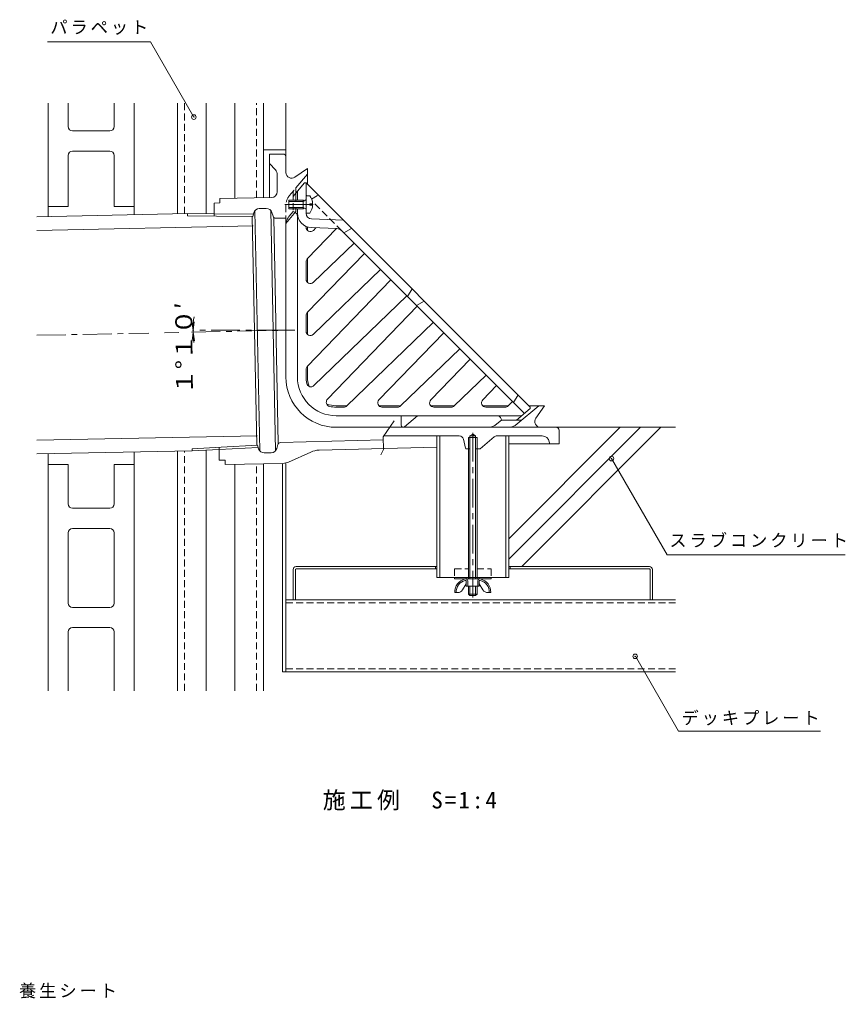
# Model space of a CAD drawing. Units: millimetres on the paper, enlarged 3 times, with parts at other scales. Extents: x -675 to 806, y -582 to 555.
# Drawn here: x 333 to 764, y 45 to 555 of the extents above; entities that cross this region are included whole.
import ezdxf
from ezdxf.enums import TextEntityAlignment as Align

# ---------------------------------------------------------------- set-up
doc = ezdxf.new("R2010")
doc.units = ezdxf.units.MM
doc.header["$LTSCALE"] = 3
doc.header["$PDMODE"] = 32
doc.header["$PDSIZE"] = 2.4
doc.linetypes.add('CHAIN1', pattern=[8, 5, -1, 1, -1])
doc.linetypes.add('DASHED1', pattern=[1.8, 1.2, -0.6])
for name, color, linetype, lineweight in [('3-5', 7, 'Continuous', 9), ('4-0', 4, 'Continuous', 9), ('4-2', 6, 'Continuous', 9), ('4-3', 4, 'Continuous', 9), ('4-4', 6, 'Continuous', 9), ('4-5', 7, 'Continuous', 9), ('4-6', 6, 'Continuous', 9), ('4-9', 7, 'Continuous', 9), ('4-A', 2, 'Continuous', 9), ('4-B', 3, 'Continuous', 9), ('4-D', 7, 'Continuous', 9), ('4-F', 7, 'Continuous', 9)]:
    doc.layers.add(name, color=color, linetype=linetype, lineweight=lineweight)
doc.styles.add('ＭＳ ゴシック', font='')
doc.styles.get('ＭＳ ゴシック').set_extended_font_data('MS Gothic')

msp = doc.modelspace()

# ---------------------------------------------------------------- linework, layer by layer
at = {"layer": '4-0'}
for p, q in [((470.562, 485.018), (463.437, 485.018)), ((463.437, 462.339), (463.437, 485.018)), ((466.555, 476.799), (463.437, 480.143)), ((472.062, 475.403), (472.062, 483.518)), ((476.783, 472.946), (483.312, 477.518)), ((483.312, 469.268), (483.312, 477.518)), ((467.562, 465.362), (467.562, 474.242)), ((477.312, 467.367), (483.312, 474.518)), ((477.312, 460.365), (477.312, 467.367)), ((464.623, 462.363), (437.516, 461.811)), ((434.562, 459.5), (434.7, 452.705)), ((458.421, 330.164), (455.869, 455.478)), ((461.833, 456.68), (458.151, 456.605)), ((466.67, 330.282), (464.116, 455.696)), ((465.369, 452.589), (464.761, 454.563)), ((477.312, 455.018), (472.062, 448.761)), ((477.312, 455.018), (477.312, 457.17)), ((434.678, 453.812), (455.12, 453.59)), ((435.81, 452.691), (454.849, 452.484)), ((456.861, 333.092), (454.429, 452.489)), ((454.849, 452.484), (455.299, 454.319)), ((468.094, 334.021), (465.691, 452.023)), ((466.833, 451.53), (472.062, 451.637)), ((472.062, 451.637), (472.062, 368.768)), ((483.312, 445.173), (483.312, 447)), ((483.312, 418.069), (483.312, 430.52)), ((483.312, 390.965), (483.312, 402.33)), ((483.312, 368.768), (483.312, 374.385)), ((503.93, 353.768), (498.312, 353.768)), ((531.03, 353.768), (520.509, 353.768)), ((547.613, 353.768), (560.064, 353.768)), ((574.718, 353.768), (588.131, 353.768)), ((592.746, 344.272), (604.062, 353.768)), ((598.812, 353.768), (607.062, 353.768)), ((602.49, 347.238), (607.062, 353.768)), ((532.155, 348.518), (532.155, 343.617)), ((540.805, 348.518), (533.961, 342.775)), ((613.062, 342.518), (498.312, 342.518)), ((584.562, 346.268), (582.184, 344.272)), ((594.305, 346.268), (584.562, 346.268)), ((562.507, 338.018), (523.175, 338.018)), ((568.062, 338.018), (571.062, 338.018)), ((571.062, 338.018), (569.562, 338.884)), ((571.062, 337.267), (571.062, 338.018)), ((573.417, 331.355), (580.729, 337.491)), ((605.807, 338.018), (582.175, 338.018)), ((614.562, 341.018), (614.562, 333.893)), ((437.157, 332.073), (437.295, 325.278)), ((437.18, 330.965), (457.596, 332.02)), ((438.265, 332.132), (457.28, 333.114)), ((457.28, 333.114), (457.804, 331.299)), ((467.269, 331.44), (467.797, 333.444)), ((522.881, 335.94), (469.209, 334.561)), ((550.812, 332.156), (489.336, 330.576)), ((565.747, 331.561), (564.704, 336.256)), ((588.312, 333.893), (614.562, 333.893)), ((609.497, 334.938), (609.687, 333.893)), ((464.429, 329.206), (460.747, 329.131)), ((484.99, 329.581), (473.463, 324.369)), ((566.113, 331.268), (568.062, 331.268)), ((571.062, 331.268), (573.176, 331.268)), ((437.295, 325.278), (440.295, 325.339)), ((440.341, 323.089), (440.295, 325.339)), ((470.525, 323.704), (440.341, 323.089))]:
    msp.add_line(p, q, dxfattribs=at)
at = {"layer": '4-0', "linetype": 'DASHED1'}
for p, q in [((473.817, 463.201), (477.312, 467.367)), ((475.812, 464.761), (475.812, 455.018)), ((472.062, 458.381), (472.062, 451.637)), ((475.812, 455.018), (473.817, 452.64))]:
    msp.add_line(p, q, dxfattribs=at)
at = {"layer": '4-0', "linetype": 'CHAIN1'}
for p, q in [((486.335, 458.768), (471.469, 458.768)), ((422.819, 392.122), (476.779, 393.221)), ((342.16, 390.479), (400.531, 391.668)), ((408.72, 391.835), (416.25, 391.988)), ((472.062, 393.125), (423.302, 393.125)), ((569.562, 339.655), (569.562, 253.778))]:
    msp.add_line(p, q, dxfattribs=at)
at = {"layer": '4-0'}
for points in [[(434.562, 459.5), (437.561, 459.561), (437.516, 461.811)], [(568.062, 337.267), (568.062, 338.018), (569.562, 338.884)]]:
    msp.add_lwpolyline(points, dxfattribs=at)
for centre, radius, start, end in [((470.562, 483.518), 1.5, 0, 90), ((463.812, 474.242), 3.75, 0, 43.00027), ((475.062, 475.403), 3, 180, 305.00014), ((464.562, 465.362), 3, 271.16661, 0), ((458.212, 453.605), 3, 91.1666, 166.23476), ((461.894, 453.68), 3, 17.11214, 91.1666), ((466.803, 453.03), 1.5, 197.11172, 271.16704), ((498.312, 368.768), 26.25, 180, 270), ((498.312, 368.768), 15, 180, 199.25224), ((498.312, 368.768), 15, 250.74802, 270), ((531.03, 352.643), 1.125, 51.43167, 90), ((604.948, 345.518), 3, 144.99966, 270), ((533.254, 343.617), 1.1, 180, 309.99966), ((577.363, 350.018), 7.5, 270, 310.00006), ((587.925, 350.018), 7.5, 270, 309.99991), ((594.305, 348.518), 2.25, 270, 309.99988), ((613.062, 341.018), 1.5, 0, 90), ((562.507, 335.768), 2.25, 12.52844, 90), ((582.175, 335.768), 2.25, 90, 129.99988), ((605.807, 334.268), 3.75, 10.30489, 90), ((469.247, 333.061), 1.5, 91.47194, 165.22124), ((460.686, 332.131), 3, 196.09807, 271.16705), ((464.368, 332.206), 3, 271.16661, 345.22124), ((489.625, 319.33), 11.25, 91.47188, 114.33066), ((566.113, 331.643), 0.375, 192.5282, 270), ((573.176, 331.643), 0.375, 270, 309.9993), ((470.373, 331.203), 7.5, 271.16652, 294.33054)]:
    msp.add_arc(centre, radius, start, end, dxfattribs=at)
at = {"layer": '4-0', "linetype": 'DASHED1'}
for centre, radius, start in [((478.062, 464.761), 2.25, 139.99997), ((479.562, 458.381), 7.5, 139.99985), ((479.562, 447.819), 7.5, 140.00005)]:
    msp.add_arc(centre, radius, start, 180, dxfattribs=at)
at = {"layer": '4-2'}
for p, q in [((481.812, 470.018), (477.312, 464.655)), ((481.812, 470.018), (482.562, 470.018)), ((482.562, 470.018), (482.562, 454.154)), ((482.562, 470.018), (599.562, 353.017)), ((478.062, 461.018), (478.062, 465.548)), ((478.062, 368.768), (478.062, 456.518)), ((485.447, 451.157), (502.062, 450.518)), ((482.562, 446.85), (482.562, 447.28)), ((483.194, 430.397), (498.411, 446.155)), ((498.658, 446.145), (485.274, 446.66)), ((486.375, 445.232), (487.755, 446.564)), ((501.166, 445.05), (596.509, 349.706)), ((502.327, 443.888), (506.305, 446.275)), ((486.375, 418.127), (507.596, 438.62)), ((483.194, 402.33), (513.01, 433.206)), ((482.562, 419.746), (482.562, 428.834)), ((486.375, 391.023), (521.384, 424.831)), ((483.194, 374.263), (526.799, 419.417)), ((537.88, 414.699), (535.494, 410.722)), ((535.173, 411.043), (486.695, 364.228)), ((540.587, 405.628), (493.773, 357.15)), ((544.244, 408.336), (540.266, 405.949)), ((482.562, 392.642), (482.562, 400.767)), ((503.807, 353.649), (548.961, 397.254)), ((520.568, 356.831), (554.376, 391.84)), ((531.874, 353.649), (562.75, 383.465)), ((547.672, 356.831), (568.164, 378.051)), ((482.562, 368.768), (482.562, 372.7)), ((559.941, 353.649), (576.539, 369.677)), ((574.776, 356.831), (581.953, 364.262)), ((593.198, 359.381), (590.812, 355.404)), ((502.244, 353.017), (498.312, 353.017)), ((530.311, 353.017), (522.186, 353.017)), ((558.378, 353.017), (549.291, 353.017)), ((586.446, 353.017), (576.395, 353.017)), ((588.009, 353.649), (590.327, 355.888)), ((599.562, 352.268), (599.562, 353.017)), ((595.093, 348.517), (498.312, 348.517)), ((599.562, 352.268), (592.411, 346.268)), ((584.325, 346.979), (584.562, 346.268))]:
    msp.add_line(p, q, dxfattribs=at)
at = {"layer": '4-2', "linetype": 'DASHED1'}
for p, q in [((477.312, 464.655), (475.812, 462.867)), ((482.948, 463.268), (482.562, 463.654)), ((485.466, 461.577), (488.926, 463.654)), ((501.166, 445.05), (485.837, 460.379)), ((476.524, 454.78), (475.812, 455.017))]:
    msp.add_line(p, q, dxfattribs=at)
msp.add_arc((475.812, 452.646), 2.25, 59.60564, 71.56497, dxfattribs=at)
at = {"layer": '4-2'}
for centre, radius, start, end in [((475.812, 452.646), 2.25, 0, 59.60564), ((485.562, 454.154), 7.5, 180, 267.79723), ((485.562, 454.154), 3, 180, 267.79723), ((484.812, 446.85), 2.25, 180.00017, 313.99998), ((498.514, 442.398), 3.75, 44.9998, 87.79738), ((484.812, 428.834), 2.25, 136.00002, 179.9995), ((484.812, 419.746), 2.25, 180.00017, 313.99998), ((484.812, 400.767), 2.25, 136.00002, 179.99966), ((484.812, 392.642), 2.25, 179.99983, 313.99997), ((484.812, 372.7), 2.25, 136.00002, 179.9995), ((498.312, 368.768), 20.25, 180, 270), ((498.312, 368.768), 15.75, 180, 192.49577), ((485.132, 365.847), 2.25, 192.49617, 313.99998), ((495.391, 355.587), 2.25, 136.00002, 227.37724), ((495.391, 355.587), 2.25, 227.43398, 257.50409), ((498.312, 368.768), 15.75, 257.50401, 270), ((502.244, 355.268), 2.25, 270.0005, 313.99998), ((522.186, 355.268), 2.25, 136.00003, 270.00017), ((530.311, 355.268), 2.25, 270.00034, 313.99998), ((549.291, 355.268), 2.25, 136.00002, 269.99983), ((558.378, 355.268), 2.25, 270.0005, 313.99998), ((576.395, 355.268), 2.25, 136.00002, 269.99983), ((586.446, 355.268), 2.25, 270, 313.99974), ((582.19, 346.268), 2.25, 18.43503, 90)]:
    msp.add_arc(centre, radius, start, end, dxfattribs=at)
at = {"layer": '4-3', "linetype": 'DASHED1'}
for p, q in [((560, 268.643), (560, 264.143)), ((560, 268.643), (567.312, 268.643)), ((571.812, 268.643), (579.125, 268.643)), ((579.125, 268.643), (579.125, 264.143))]:
    msp.add_line(p, q, dxfattribs=at)
at = {"layer": '4-3'}
for p, q in [((560, 264.143), (560, 263.393)), ((560, 263.393), (579.125, 263.393)), ((566.187, 264.143), (566.187, 263.393)), ((572.937, 264.143), (572.937, 263.393)), ((579.125, 264.143), (579.125, 263.393))]:
    msp.add_line(p, q, dxfattribs=at)
at = {"layer": '4-4'}
for p, q in [((420.685, 453.967), (342.16, 452.367)), ((435.81, 452.693), (420.673, 452.858)), ((454.936, 447.538), (342.16, 445.241)), ((457.165, 338.06), (342.16, 335.718)), ((438.265, 332.13), (423.148, 331.35)), ((423.205, 330.242), (342.16, 328.592))]:
    msp.add_line(p, q, dxfattribs=at)
for points in [[(434.724, 453.814), (420.685, 453.967), (420.673, 452.858)], [(437.225, 330.966), (423.205, 330.242), (423.148, 331.35)]]:
    msp.add_lwpolyline(points, dxfattribs=at)
at = {"layer": '4-5'}
for p, q in [((641.947, 326.169), (670.914, 275.997)), ((670.914, 275.997), (763.952, 275.997)), ((654.435, 223.09), (676.988, 184.027)), ((676.988, 184.027), (750.999, 184.027))]:
    msp.add_line(p, q, dxfattribs=at)
msp.add_lwpolyline([(424.022, 504.327), (401.389, 543.529), (347.637, 543.529)], dxfattribs=at)
for p in [(424.022, 504.327), (641.947, 326.169), (654.285, 223.043)]:
    msp.add_point(p, dxfattribs=at)
at = {"layer": '4-6'}
for p, q in [((550.812, 338.018), (550.812, 264.143)), ((552.312, 338.018), (552.312, 264.143)), ((586.812, 338.018), (586.812, 264.143)), ((588.312, 338.018), (588.312, 264.143)), ((550.812, 264.143), (588.312, 264.143))]:
    msp.add_line(p, q, dxfattribs=at)
at = {"layer": '4-9'}
for p, q in [((347.937, 452.485), (347.937, 511.529)), ((358.437, 499.343), (358.437, 511.529)), ((382.437, 499.343), (382.437, 511.529)), ((392.937, 453.402), (392.937, 511.529)), ((415.437, 453.86), (415.437, 511.529)), ((430.437, 454.165), (430.437, 511.529)), ((445.437, 461.967), (445.437, 511.529)), ((460.437, 462.204), (460.437, 511.529)), ((472.062, 483.518), (472.062, 511.529)), ((360.687, 497.093), (380.187, 497.093)), ((380.187, 486.593), (360.687, 486.593)), ((472.062, 487.268), (460.437, 487.268)), ((358.437, 457.595), (358.437, 484.343)), ((382.437, 457.595), (382.437, 484.343)), ((347.937, 457.595), (358.437, 457.595)), ((382.437, 457.595), (392.937, 457.595)), ((646.539, 342.518), (588.312, 284.291)), ((657.145, 342.518), (588.312, 273.684)), ((667.752, 342.518), (595.077, 269.843)), ((613.062, 342.518), (675.414, 342.518)), ((347.937, 205.126), (347.937, 328.709)), ((392.937, 205.126), (392.937, 329.626)), ((415.437, 205.126), (415.437, 330.084)), ((430.437, 205.126), (430.437, 330.616)), ((347.937, 323.014), (358.437, 323.014)), ((358.437, 302.512), (358.437, 323.014)), ((382.437, 302.512), (382.437, 323.014)), ((382.437, 323.014), (392.937, 323.014)), ((445.437, 205.126), (445.437, 323.194)), ((460.437, 323.499), (460.437, 205.126)), ((470.337, 323.701), (470.337, 215.017)), ((472.062, 323.686), (472.062, 215.017)), ((360.687, 300.262), (380.187, 300.262)), ((358.437, 250.762), (358.437, 287.512)), ((380.187, 289.762), (360.687, 289.762)), ((382.437, 250.762), (382.437, 287.512)), ((475.812, 252.518), (472.062, 252.518)), ((663.312, 252.518), (675.414, 252.518)), ((360.687, 248.512), (380.187, 248.512)), ((358.437, 205.126), (358.437, 235.762)), ((380.187, 238.012), (360.687, 238.012)), ((382.437, 205.126), (382.437, 235.762)), ((675.414, 215.017), (470.337, 215.017))]:
    msp.add_line(p, q, dxfattribs=at)
at = {"layer": '4-9', "linetype": 'DASHED1'}
for p, q in [((419.187, 453.936), (419.187, 511.529)), ((456.687, 462.191), (456.687, 511.529)), ((419.187, 205.126), (419.187, 330.16)), ((456.687, 205.126), (456.687, 323.423)), ((472.062, 251.018), (675.414, 251.018)), ((675.414, 216.518), (472.062, 216.518))]:
    msp.add_line(p, q, dxfattribs=at)
at = {"layer": '4-9'}
for centre, start, end in [((360.687, 499.343), 180, 270), ((380.187, 499.343), 270, 0), ((360.687, 484.343), 90, 180), ((380.187, 484.343), 0, 90), ((360.687, 302.512), 180, 270), ((380.187, 302.512), 270, 0), ((360.687, 287.512), 90, 180), ((380.187, 287.512), 0, 90), ((360.687, 250.762), 180, 270), ((380.187, 250.762), 270, 0), ((360.687, 235.762), 90, 180), ((380.187, 235.762), 0, 90)]:
    msp.add_arc(centre, 2.25, start, end, dxfattribs=at)
at = {"layer": '4-A'}
for p, q in [((473.562, 461.018), (473.562, 456.518)), ((481.062, 461.018), (473.562, 461.018)), ((481.062, 460.365), (473.562, 460.365)), ((481.062, 460.365), (482.466, 461.154)), ((481.062, 461.018), (481.635, 460.687)), ((481.062, 461.018), (481.062, 456.518)), ((484.512, 463.268), (482.562, 463.268)), ((481.062, 457.17), (473.562, 457.17)), ((481.062, 456.518), (473.562, 456.518)), ((481.062, 457.17), (482.466, 456.381)), ((481.062, 456.518), (481.635, 456.848)), ((484.512, 458.408), (484.512, 459.127)), ((486.003, 459.127), (484.512, 459.127)), ((486.003, 458.408), (484.512, 458.408)), ((484.512, 454.268), (482.562, 454.268)), ((567.312, 337.267), (571.812, 337.267)), ((567.312, 337.267), (567.312, 263.393)), ((568.062, 337.267), (568.062, 263.393)), ((571.062, 337.267), (571.062, 263.393)), ((571.812, 337.267), (571.812, 263.393)), ((564.234, 257.668), (566.187, 260.768)), ((566.037, 262.643), (565.673, 262.643)), ((566.187, 259.643), (566.187, 262.493)), ((566.937, 262.493), (566.937, 259.643)), ((572.187, 262.493), (572.187, 259.643)), ((572.937, 259.643), (572.937, 262.493)), ((574.89, 257.668), (572.937, 260.768)), ((573.087, 262.643), (573.451, 262.643)), ((561.696, 256.268), (560.187, 256.268)), ((566.187, 259.643), (572.937, 259.643)), ((567.312, 259.643), (567.312, 255.518)), ((567.312, 255.518), (571.812, 255.518)), ((568.062, 259.643), (568.062, 254.768)), ((571.062, 259.643), (571.062, 254.768)), ((571.812, 259.643), (571.812, 255.518)), ((577.428, 256.268), (578.937, 256.268))]:
    msp.add_line(p, q, dxfattribs=at)
msp.add_lwpolyline([(567.312, 255.518), (568.062, 254.768), (571.062, 254.768), (571.812, 255.518)], dxfattribs=at)
for centre, radius, start, end in [((482.374, 461.318), 0.188, 299.32918, 0), ((478.512, 458.768), 7.5, 2.74562, 36.86987), ((482.374, 456.218), 0.188, 0, 60.67082), ((478.512, 458.768), 7.5, 323.13013, 357.25438), ((567.114, 256.626), 6.936, 102.71823, 182.96507), ((567.114, 256.626), 6.186, 103.47058, 182.96507), ((566.037, 262.493), 0.9, 0, 90), ((566.037, 262.493), 0.15, 0, 90), ((573.087, 262.493), 0.9, 90, 180), ((573.087, 262.493), 0.15, 90, 180), ((572.01, 256.626), 6.186, 357.03493, 76.52942), ((572.01, 256.626), 6.936, 357.03493, 77.28177), ((561.696, 259.268), 3, 270, 327.78351), ((577.428, 259.268), 3, 212.21649, 270)]:
    msp.add_arc(centre, radius, start, end, dxfattribs=at)
at = {"layer": '4-B'}
for p, q in [((475.812, 268.268), (475.812, 252.518)), ((477.012, 268.268), (477.012, 252.518)), ((477.387, 269.843), (550.812, 269.843)), ((550.812, 268.643), (477.387, 268.643)), ((550.062, 269.843), (550.062, 268.643)), ((588.312, 269.843), (661.737, 269.843)), ((661.737, 268.643), (588.312, 268.643)), ((589.062, 269.843), (589.062, 268.643)), ((662.112, 268.268), (662.112, 252.518)), ((663.312, 268.268), (663.312, 252.518)), ((475.812, 252.518), (663.312, 252.518))]:
    msp.add_line(p, q, dxfattribs=at)
for centre, radius, start, end in [((477.387, 268.268), 1.575, 90, 180), ((477.387, 268.268), 0.375, 90, 180), ((661.737, 268.268), 1.575, 0, 90), ((661.737, 268.268), 0.375, 0, 90)]:
    msp.add_arc(centre, radius, start, end, dxfattribs=at)
at = {"layer": '4-D'}
for p in [(528.628, 345.949), (528.628, 345.948)]:
    msp.add_line(p, (522.823, 337.505), dxfattribs=at)
msp.add_lwpolyline([(522.823, 337.505), (523.067, 330.908), (521.601, 328.139)], dxfattribs=at)
msp.add_lwpolyline([(522.823, 337.505), (523.067, 330.908), (521.601, 328.139)], dxfattribs=at)
at = {"layer": '4-F'}
for p, q in [((423.603, 393.125), (423.015, 397.587)), ((423.603, 393.125), (424.19, 397.587)), ((423.613, 392.14), (423.116, 387.667)), ((423.613, 392.14), (424.291, 387.691))]:
    msp.add_line(p, q, dxfattribs=at)
msp.add_arc((472.016, 393.125), 48.413, 171.62926, 187.68095, dxfattribs=at)

# ---------------------------------------------------------------- texts
at = {"layer": '3-5', "insert": (332.799, 44.596), "char_height": 6.598, "attachment_point": 7, "style": 'ＭＳ ゴシック'}
msp.add_mtext('\\T1.17;養生シート', dxfattribs=at)
at = {"layer": '4-5', "char_height": 6.598, "attachment_point": 7, "style": 'ＭＳ ゴシック'}
for s, insert in [('\\T1.17;パラペット', (349.127, 547.212)), ('\\T1.17;スラブコンクリート', (672.151, 279.839)), ('\\T1.17;デッキプレート', (678.449, 186.938))]:
    msp.add_mtext(s, dxfattribs=dict(at, insert=insert))
at = {"layer": '4-5', "color": 2, "insert": (491.291, 142.699), "char_height": 8.798, "attachment_point": 7, "style": 'ＭＳ ゴシック'}
msp.add_mtext('\\T1.18;施工例\u3000S=1:4', dxfattribs=at)
at = {"layer": '4-F', "color": 2, "style": 'ＭＳ ゴシック', "width": 1.1}
msp.add_text('１°１０′', height=8.798, rotation=90.583, dxfattribs=at).set_placement((426.191, 359.657), align=Align.BOTTOM_LEFT)

doc.saveas('drawing.dxf')
